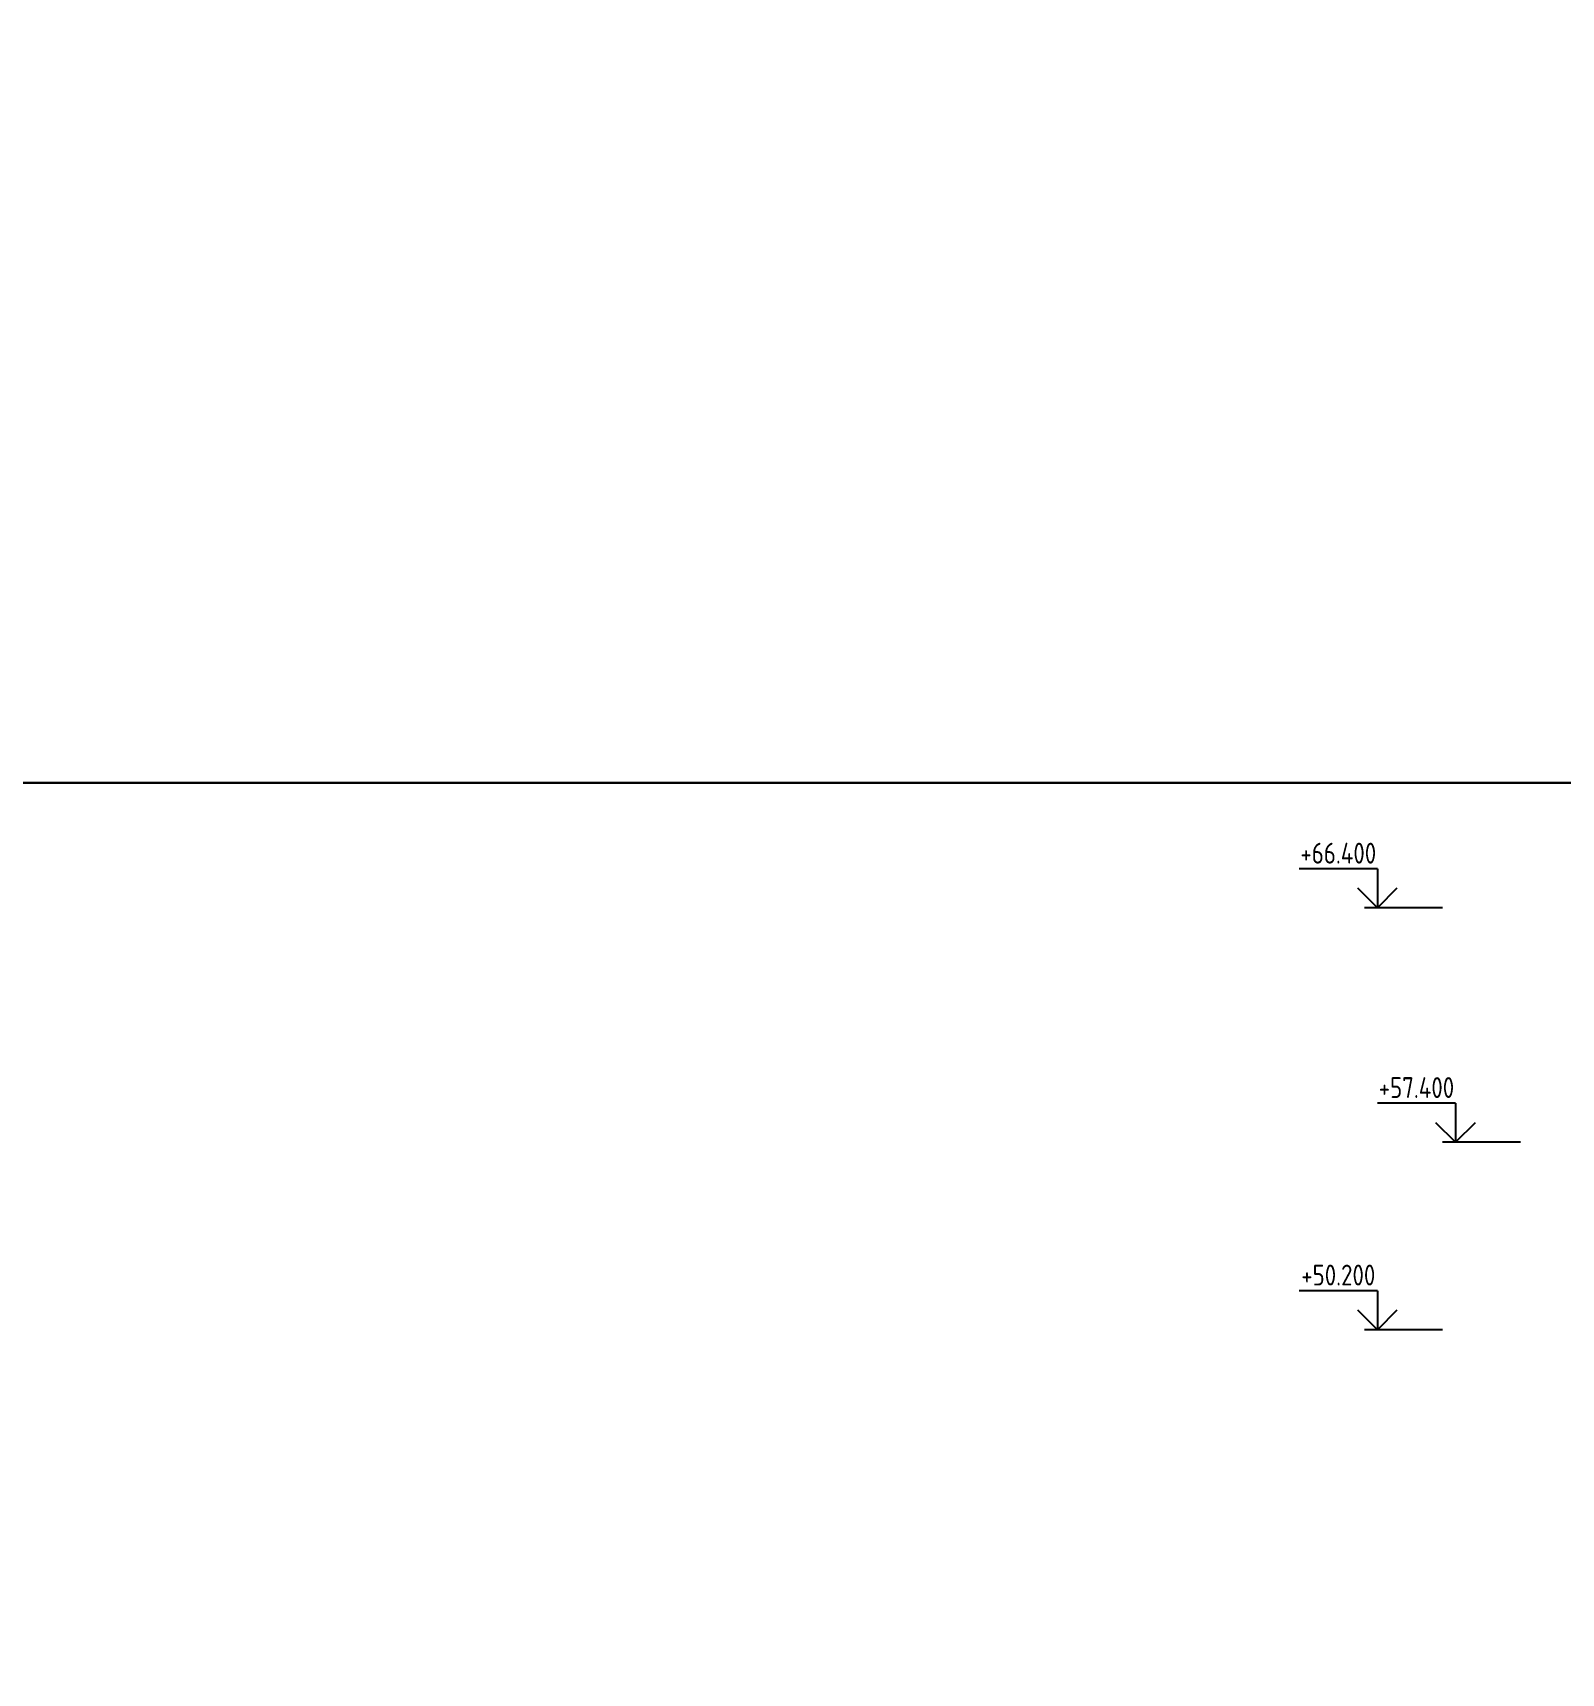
# Model space of a CAD drawing. Extents: x -50000 to 1632000, y -47600 to 308800.
# Drawn here: x 1367388 to 1426056, y 37013 to 100000 of the extents above; entities that cross this region are included whole.
import ezdxf
from ezdxf.enums import TextEntityAlignment as Align

# ---------------------------------------------------------------- set-up
doc = ezdxf.new("R2010")
doc.units = 0
doc.header["$MEASUREMENT"] = 0
doc.layers.get('Defpoints').update_dxf_attribs({"color": 6})
doc.layers.add('2', color=7, linetype='Continuous')
doc.styles.get("Standard").update_dxf_attribs({"font": 'isocpeur.ttf'})

msp = doc.modelspace()

# ---------------------------------------------------------------- linework, layer by layer
at = {"layer": '2', "linetype": 'Continuous'}
for p, q in [((1419000, 67900), (1416000, 67900)), ((1419000, 67900), (1419000, 66400)), ((1419000, 66400), (1418250, 67150)), ((1419750, 67150), (1419000, 66400)), ((1421500, 66400), (1418500, 66400)), ((1422000, 58900), (1419000, 58900)), ((1422000, 58900), (1422000, 57400)), ((1422000, 57400), (1421250, 58150)), ((1422750, 58150), (1422000, 57400)), ((1424500, 57400), (1421500, 57400)), ((1419000, 51700), (1416000, 51700)), ((1419000, 51700), (1419000, 50200)), ((1419000, 50200), (1418250, 50950)), ((1419750, 50950), (1419000, 50200)), ((1421500, 50200), (1418500, 50200))]:
    msp.add_line(p, q, dxfattribs=at)
at = {"layer": 'Defpoints'}
for points in [[(1295600, 71200), (1463800, 71200), (1463800, 190000), (1295600, 190000)], [(1295600, -47600), (1463800, -47600), (1463800, 71200), (1295600, 71200)]]:
    msp.add_lwpolyline(points, close=True, dxfattribs=at)

# ---------------------------------------------------------------- texts
at = {"layer": '2', "width": 0.8}
for s, p in [('+66.400', (1417500, 68500)), ('+57.400', (1420500, 59500)), ('+50.200', (1417500, 52300))]:
    msp.add_text(s, height=800, dxfattribs=at).set_placement(p, align=Align.MIDDLE_CENTER)

doc.saveas('drawing.dxf')
